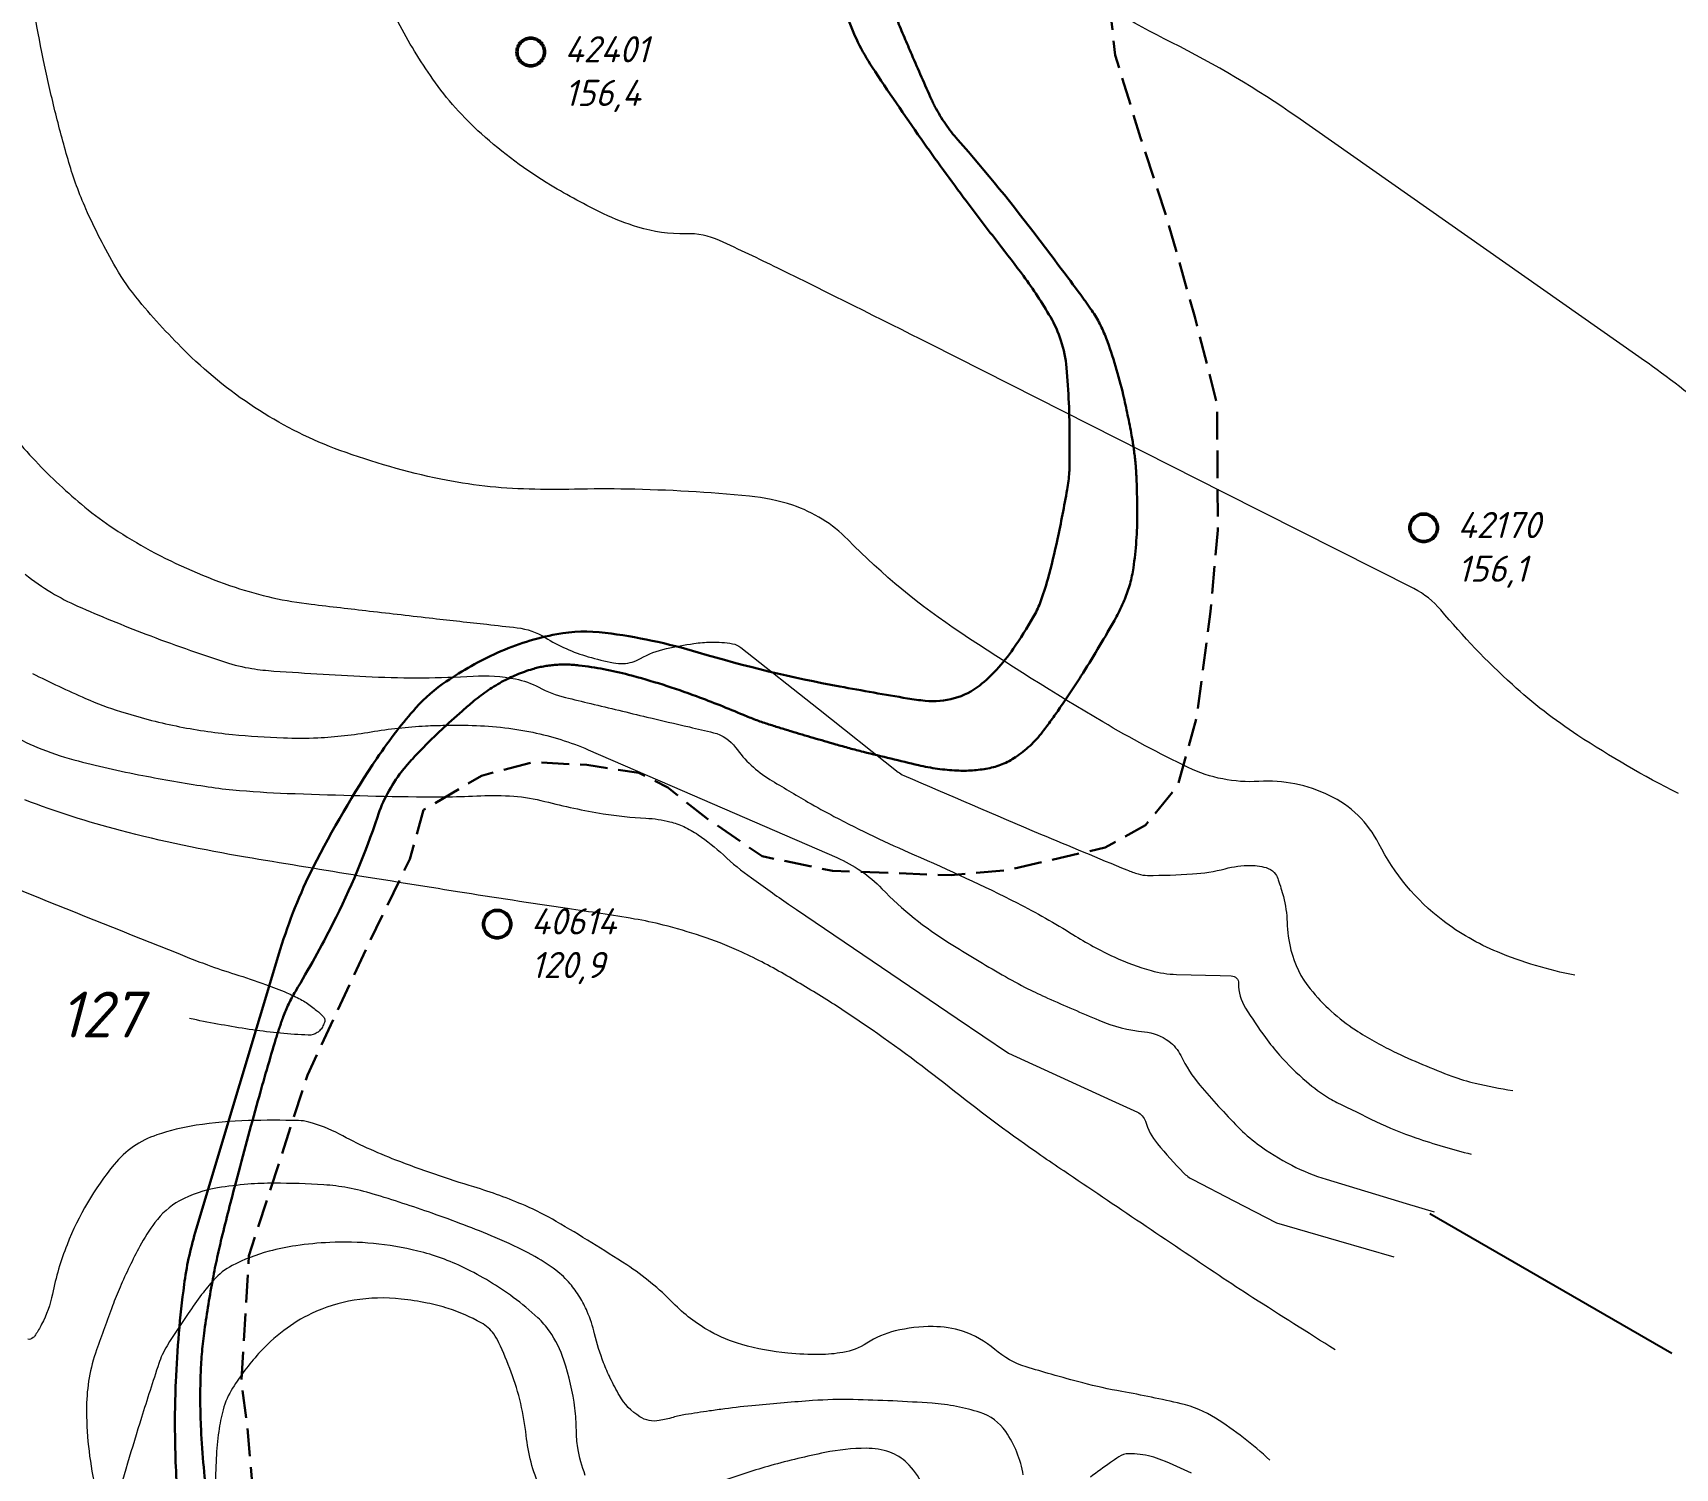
# Model space of a CAD drawing. Header units: millimetres. Extents: x -994 to -400, y 519 to 1360.
# Drawn here: x -644.2 to -554.9, y 856.4 to 934.5 of the extents above; entities that cross this region are included whole.
import ezdxf

# ---------------------------------------------------------------- set-up
doc = ezdxf.new("R2010")
doc.units = ezdxf.units.MM
for name, pattern in [('ACAD_ISO02W100', [15, 12, -3]), ('ACAD_ISO04W100', [30, 24, -3, 0, -3]), ('DASHED', [7, 5, -2, 0])]:
    doc.linetypes.add(name, pattern=pattern)
for name, color, linetype in [('Висоти', 2, 'Continuous'), ('Кривульки', 1, 'Continuous'), ('Пунктир', 210, 'ACAD_ISO02W100'), ('Свердловини', 4, 'Continuous')]:
    doc.layers.add(name, color=color, linetype=linetype)
doc.layers.add('Кривульки Товсты', color=70, linetype='Continuous', lineweight=30)
doc.styles.add('GOST-2.304_Type-B_italic', font='GOST Common Italic.ttf')

msp = doc.modelspace()

# ---------------------------------------------------------------- linework, layer by layer
at = {"layer": 'Кривульки', "linetype": 'ByBlock'}
msp.add_line((-555.037, 862.652), (-568.201, 870.252), dxfattribs=at)
at = {"layer": 'Кривульки', "lineweight": 20}
for points in [[(-560.313, 883.234, -0.050596), (-564.528, 884.5, -0.065002), (-567.502, 886.213, -0.112454), (-570.981, 890.391, 0.164619), (-573.675, 893.024, 0.127076), (-577.509, 893.781, -0.126767), (-581.353, 894.538, -0.021995), (-586.002, 897.021, -0.012714), (-593.726, 901.862, -0.052597), (-599.88, 906.946, 0.120226), (-602.88, 908.812, 0.05495), (-605.238, 909.307, 0.019856), (-611.879, 909.691, 0.009733), (-614.759, 909.686, -0.011367), (-617.225, 909.691, -0.04443), (-622.039, 910.238, -0.037731), (-627.523, 911.801, -0.053497), (-631.905, 913.971, -0.052366), (-635.817, 917.078, -0.024657), (-638.456, 919.937, -0.043531), (-639.718, 921.747, -0.025645), (-641.346, 924.944, -0.034189), (-642.272, 927.472, -0.009522), (-642.988, 930.123, -0.009615), (-643.597, 932.774, -0.012295), (-644.625, 938.367, -0.006183)], [(-552.948, 913.946, 0.019026), (-556.826, 916.892), (-568.381, 924.995), (-575.445, 929.949, 0.037505), (-582.258, 934.002, -0.041243), (-588.428, 937.735, -0.029662)], [(-554.677, 893.126, -0.028353), (-560.15, 896.288, -0.039752), (-563.714, 899.055, -0.033294), (-567.611, 903.118, 0.101524), (-569.071, 904.275), (-579.399, 909.496), (-595.416, 917.593, 0.002738), (-603.691, 921.719, 0.007217), (-606.861, 923.221, 0.114108), (-608.698, 923.595, -0.080907), (-611.303, 923.95, -0.038015), (-613.178, 924.683, -0.023394), (-616.053, 926.237, -0.047766), (-619.824, 929.03, -0.056309), (-622.466, 932.012, -0.033203), (-624.351, 935.111, -0.047984)], [(-646.475, 914.087, 0.031024), (-644.092, 911.224, 0.031484), (-641.41, 908.718, 0.02586), (-639.825, 907.546, 0.022088), (-637.848, 906.358, 0.043546), (-633.232, 904.353, 0.051577), (-629.082, 903.427, 0.000428), (-625.911, 903.058, 0.000393), (-622.457, 902.662, 0.000997), (-619.521, 902.334, -0.001775), (-617.873, 902.147, -0.110634), (-616.35, 901.614, 0.069005), (-614.006, 900.569, 0.022714), (-612.639, 900.24, 0.058914), (-612.096, 900.2, 0.118996), (-611.17, 900.468, -0.075124), (-609.757, 901.013, -0.01829), (-608.257, 901.289, -0.030133), (-607.334, 901.368, -0.051321), (-606.155, 901.276, -0.122928), (-605.699, 901.07), (-601.483, 897.733), (-597.14, 894.295, 0.064758), (-596.833, 894.111, 0.00285), (-589.392, 890.92, 0.002866), (-584.689, 888.966, 0.022297), (-584.072, 888.745, 0.074852), (-583.562, 888.668, 0.015736), (-581.119, 888.745, 0.048641), (-579.343, 889.032, -0.063042), (-577.965, 889.214, -0.087351), (-577.001, 889.05, -0.168082), (-576.597, 888.726, -0.056758), (-576.454, 888.429, -0.019431), (-576.174, 887.512, -0.056509), (-575.971, 886.114, 0.052348), (-575.765, 884.605, 0.110191), (-574.714, 882.484, 0.078018), (-572.249, 880.253, 0.033283), (-570.181, 879.088, 0.022853), (-567.001, 877.74, 0.031054), (-565.732, 877.357, 0.019838), (-563.695, 876.962)], [(-644.644, 905.056, 0.034181), (-643.224, 904.066, 0.031441), (-641.801, 903.329, 0.01253), (-638.085, 901.801, 0.012704), (-633.757, 900.273, 0.039371), (-632.315, 899.927, 0.022138), (-631.111, 899.791, 0.005012), (-625.769, 899.48, 0.027576), (-620.267, 899.518, -0.065913), (-617.962, 899.358, -0.071307), (-616.699, 898.906, 0.061571), (-615.249, 898.356, 0.000831), (-613.872, 898.021, 0.000374), (-610.814, 897.286, 0.003238), (-608.488, 896.745, -0.005787), (-607.188, 896.436, -0.176644), (-605.986, 895.622, 0.098879), (-604.123, 893.895, 0.006617), (-602.048, 892.66, 0.009882), (-600.633, 891.878, 0.019141), (-596.274, 889.794, -0.014923), (-590.662, 887.167, -0.023883), (-587.63, 885.45, 0.032497), (-585.38, 884.226, 0.040004), (-583.372, 883.486, 0.061622), (-581.995, 883.278), (-579.624, 883.214), (-579.009, 883.198, -0.41129), (-578.616, 882.787, 0.146419), (-578.24, 881.446, 0.01577), (-577.148, 879.837, 0.024957), (-576.378, 878.88, 0.032843), (-574.925, 877.449, 0.042863), (-573.658, 876.532, 0.019309), (-573.26, 876.314, 0.00371), (-571.145, 875.276, 0.029547), (-568.974, 874.385, 0.022004), (-565.953, 873.495)], [(-644.257, 899.664, 0.016122), (-641.366, 898.3, 0.025412), (-639.465, 897.589, 0.026251), (-636.434, 896.8, 0.026566), (-633.374, 896.341, 0.014261), (-630.6, 896.154, 0.021216), (-628.732, 896.161, 0.031365), (-625.822, 896.478, -0.030777), (-622.857, 896.806, -0.008643), (-621.786, 896.839, -0.007429), (-620.539, 896.838, -0.046402), (-617.027, 896.455, -0.051955), (-614.016, 895.506), (-608.89, 893.284), (-600.47, 889.635, -0.098277), (-598.023, 887.943, 0.061499), (-594.343, 884.979, 0.006975), (-591.479, 883.258, 0.01466), (-590.082, 882.499, 0.012869), (-589.011, 881.991, 0.005001), (-586.211, 880.783, 0.074028), (-583.741, 880.154, -0.133973), (-582.411, 879.641, -0.123523), (-581.761, 878.855, 0.065138), (-580.72, 877.248, 0.017479), (-578.647, 874.978, 0.038611), (-577.598, 874.06, 0.041502), (-575.718, 872.886, 0.04538), (-573.839, 872.125), (-569.49, 870.808), (-567.968, 870.346)], [(-645.581, 896.419, 0.02987), (-643.984, 895.635, 0.033979), (-641.998, 894.957, 0.018546), (-638.252, 894.104, 0.007333), (-634.88, 893.518, 0.016258), (-633.349, 893.326, 0.013671), (-630.391, 893.133, 0.005761), (-623.362, 892.948, 0.014866), (-619.86, 893.001, -0.029024), (-618.065, 892.977, -0.046434), (-616.37, 892.697, 0.024503), (-613.19, 892.026, 0.027001), (-610.866, 891.781, -0.047803), (-609.558, 891.588, -0.047749), (-608.812, 891.326, -0.04179), (-608.027, 890.88, -0.038385), (-606.655, 889.779, 0.034097), (-605.123, 888.526, 0.000933), (-603.104, 887.1, 0.00448), (-602.681, 886.808), (-593.926, 880.877), (-591.136, 878.987), (-585.503, 876.411), (-584.122, 875.779, -0.214599), (-583.688, 875.284, 0.097873), (-583.03, 874.055, 0.02324), (-581.613, 872.481, 0.079045), (-581.108, 872.11), (-578.866, 870.955), (-576.544, 869.759), (-573.181, 868.783), (-570.163, 867.908)], [(-573.364, 862.851, -0.002381), (-577.829, 865.675, -0.005699), (-579.674, 866.885, -0.0004), (-588.131, 872.579, -0.002716), (-589.371, 873.424, -0.016872), (-594.072, 876.909, 0.016541), (-598.865, 880.467, 0.010754), (-601.021, 881.892, 0.010256), (-603.343, 883.29, 0.022773), (-605.815, 884.564, 0.028882), (-607.858, 885.363, 0.016093), (-609.924, 885.963, 0.021651), (-611.49, 886.293, 0.004413), (-615.139, 886.863, -0.002696), (-621.115, 887.776, -0.00116), (-626.807, 888.691, -0.001126), (-632.666, 889.661, -0.021897), (-639.467, 891.11, -0.027839), (-644.678, 892.776, -0.012315)], [(-650.403, 890.135, 0.004892), (-643.968, 887.475, 0.000874), (-635.841, 884.224, 0.006388), (-634.724, 883.795, 0.013327), (-633.233, 883.291, -0.011951), (-631.57, 882.733, -0.01333), (-630.414, 882.278, -0.02005), (-629.666, 881.925, -0.031195), (-629.36, 881.74, -0.015803), (-628.792, 881.319, -0.041969), (-628.418, 880.969, -0.130726), (-628.342, 880.82, -0.125525), (-628.345, 880.718, -0.047494), (-628.444, 880.472, -0.057988), (-628.589, 880.255, -0.068929), (-628.754, 880.109, -0.159023), (-629.242, 879.973, -0.025883), (-632.266, 880.258, -0.014294), (-635.329, 880.798, 0.009291), (-635.706, 880.869, 0.003215)], [(-576.92, 856.844, 0.045712), (-579.868, 859.12, 0.08415), (-581.742, 859.908, 0.013631), (-584.966, 860.571, -0.020627), (-587.091, 861.04, -0.004793), (-588.807, 861.511, -0.005968), (-590.176, 861.918, -0.103153), (-591.882, 862.865, 0.100176), (-593.632, 863.85, 0.077077), (-595.242, 864.108, 0.060464), (-597.302, 863.87, 0.084562), (-598.844, 863.208, -0.101384), (-600.152, 862.699, -0.039186), (-601.4, 862.585, -0.028052), (-603.146, 862.66, -0.043683), (-605.657, 863.134, -0.059838), (-607.383, 863.851, -0.070929), (-609.384, 865.386, 0.054492), (-611.916, 867.465, 0.012614), (-615.745, 869.83, 0.029831), (-617.445, 870.69, 0.028931), (-620.226, 871.708, -0.019071), (-624.473, 873.168, -0.03068), (-627.552, 874.583, 0.057998), (-629.223, 875.243, 0.059189), (-629.775, 875.322, 0.01205), (-632.503, 875.321, 0.032772), (-635.347, 875.064, 0.042481), (-637.489, 874.54, 0.141038), (-639.804, 872.937, 0.07725), (-642.372, 868.564, 0.043674), (-643.171, 865.879, -0.070114), (-643.758, 864.231, -0.019997), (-644.091, 863.652, -0.070954), (-644.214, 863.507, -0.216928), (-644.515, 863.415, -0.14033)], [(-590.329, 856.032, 0.110694), (-591.288, 858.394, 0.164496), (-592.686, 859.431, 0.030544), (-593.962, 859.759, 0.029972), (-595.294, 859.934, 0.012059), (-599.586, 860.132, 0.023439), (-601.797, 860.077, 0.005417), (-604.903, 859.821, 0.010025), (-606.577, 859.63, 0.003097), (-607.404, 859.514, 0.001948), (-608.717, 859.316, 0.033751), (-609.391, 859.164, -0.030155), (-610.143, 858.99, -0.184735), (-611.203, 859.201, -0.122366), (-612.311, 860.357, -0.017725), (-612.809, 861.301, -0.020886), (-613.169, 862.133, -0.032213), (-613.662, 863.713, 0.041627), (-614.066, 864.929, 0.037042), (-614.473, 865.715, 0.036703), (-614.997, 866.44, 0.056247), (-615.768, 867.171, 0.038359), (-617.077, 868.011, 0.024469), (-619.075, 868.964, 0.014774), (-622.498, 870.276, 0.011024), (-625.712, 871.322, 0.026344), (-627.086, 871.659, 0.031041), (-628.398, 871.824, 0.015174), (-631.1, 871.912, 0.021076), (-632.531, 871.856, 0.018185), (-634.178, 871.66, 0.088019), (-636.25, 870.95, 0.108001), (-637.596, 869.767, 0.035166), (-638.41, 868.482, 0.021539), (-639.491, 866.249, 0.012343), (-639.902, 865.231, 0.005321), (-640.769, 862.839, 0.081655), (-641.311, 859.766, 0.058372), (-640.854, 855.44)], [(-614.168, 856.011, -0.052239), (-614.574, 857.508, -0.039139), (-614.654, 858.468, 0.031438), (-614.734, 859.663, 0.047321), (-615.33, 862.274, 0.071815), (-616.12, 863.858, 0.053139), (-616.75, 864.587, 0.029429), (-618.085, 865.698, 0.04593), (-620.752, 867.307, 0.0531), (-623.289, 868.219, 0.035436), (-625.701, 868.629, 0.036495), (-628.077, 868.687, 0.02389), (-629.919, 868.509, 0.02966), (-631.379, 868.207, 0.053889), (-633.39, 867.427, 0.092317), (-634.388, 866.648, 0.017756), (-635.047, 865.849, 0.014533), (-635.787, 864.822, 0.009294), (-636.927, 863.069, 0.034613), (-637.191, 862.573, 0.024994), (-637.376, 862.095, 0.004142), (-638.323, 859.155, 0.008536), (-639.791, 854.167, 0.042392)], [(-616.629, 855.341, -0.079279), (-617.385, 858.174, 0.065289), (-618.204, 861.632, 0.015897), (-618.871, 863.232, 0.050322), (-619.147, 863.707, 0.108799), (-619.828, 864.311, 0.05011), (-621.624, 865.09, 0.027382), (-622.778, 865.391, 0.022914), (-624.186, 865.609, 0.067464), (-626.748, 865.541, 0.070961), (-629.074, 864.814, 0.051024), (-630.575, 863.9, 0.04801), (-631.949, 862.635, 0.04179), (-633.36, 860.765, 0.076204), (-633.876, 859.582, 0.029003), (-634.117, 858.4, 0.023786), (-634.257, 856.936, 0.022294), (-634.268, 853.648, 0.036408)], [(-595.82, 855.531, 0.084141), (-596.66, 856.685, 0.109305), (-597.598, 857.268, 0.086097), (-598.878, 857.482, 0.049005), (-601.135, 857.248, 0.017154), (-604.065, 856.543, 0.018835), (-606.681, 855.712, 0.041792)], [(-581.17, 856.129, 0.011824), (-582.789, 856.841, 0.034003), (-583.373, 857.037, 0.06658), (-584.585, 857.185, 0.144705), (-585.131, 857.017, 0.008265), (-585.584, 856.706, 0.003368), (-586.677, 855.916, 0.005312)]]:
    msp.add_lwpolyline(points, format="xyb", dxfattribs=at)
at = {"layer": 'Кривульки Товсты', "lineweight": 30, "ltscale": 0.3}
msp.add_lwpolyline([(-636.228, 853.247, -0.016938), (-636.478, 857.236, -0.017519), (-636.454, 861.1, -0.022086), (-636.001, 866.392, -0.040607), (-635.396, 869.221), (-632.98, 877.262), (-630.766, 884.63, -0.044052), (-628.979, 889.106, -0.03087), (-625.507, 895.037, -0.016397), (-624.432, 896.529, -0.018518), (-623.39, 897.781, -0.061346), (-621.731, 899.227, -0.042398), (-618.957, 900.779, -0.060288), (-615.722, 901.797, -0.077846), (-613.09, 901.873, -0.040738), (-608.016, 900.802, 0.026642), (-600.313, 898.95, 0.004073), (-596.63, 898.3, 0.015719), (-595.669, 898.169, 0.095243), (-594.084, 898.307, 0.097553), (-592.699, 899.011, 0.041136), (-591.787, 899.857, 0.034891), (-590.874, 901.005, 0.018325), (-589.791, 902.715, 0.042504), (-589.416, 903.504, 0.022908), (-588.997, 904.799, 0.014), (-588.471, 906.962, 0.009094), (-587.943, 909.668, 0.026479), (-587.828, 910.608, 0.014372), (-587.816, 910.925, 0.002949), (-587.808, 912.47, 0.022015), (-587.979, 916.298, 0.05595), (-588.28, 917.779, 0.053527), (-588.852, 919.062, 0.028081), (-590.321, 921.294, 0.005855), (-591.68, 923.079, -0.004531), (-593.441, 925.382, -0.007886), (-595.893, 928.759, -0.006967), (-598.553, 932.662, -0.066311), (-599.916, 935.467, -0.058189)], format="xyb", dxfattribs=at)
at = {"layer": 'Кривульки Товсты', "linetype": 'ACAD_ISO04W100', "lineweight": 30, "ltscale": 0.3}
msp.add_lwpolyline([(-634.704, 854.404, -0.020856), (-635.079, 858.513, -0.020137), (-635.105, 861.457, -0.025824), (-634.915, 863.745, -0.012008), (-634.465, 866.559, -0.014159), (-633.959, 868.923, -0.004748), (-633.176, 872.006, -0.00332), (-631.985, 876.396, -0.005295), (-631.003, 879.783, -0.015014), (-630.609, 880.963, -0.046586), (-629.944, 882.353, 0.016962), (-627.901, 886.048, 0.038), (-625.484, 891.844, -0.085865), (-624.167, 894.31, -0.021917), (-623.581, 894.998, -0.011907), (-622.42, 896.187, -0.009411), (-621.491, 897.062, -0.007736), (-620.324, 898.086, -0.050013), (-618.721, 899.195, -0.05381), (-617.049, 899.897, -0.052732), (-615.839, 900.123, -0.048986), (-614.514, 900.099, -0.035156), (-611.815, 899.589, -0.024879), (-608.117, 898.419, -0.011243), (-605.558, 897.4, 0.022179), (-604.249, 896.912, 0.005327), (-602.979, 896.516, 0.002785), (-600.537, 895.799, 0.008315), (-599.033, 895.392, 0.004199), (-596.034, 894.663, 0.046022), (-593.947, 894.373, 0.057311), (-592.257, 894.489, 0.102029), (-590.754, 895.1, 0.082066), (-589.288, 896.475, 0.012287), (-588.337, 897.781, 0.009582), (-587.192, 899.508, 0.012408), (-585.417, 902.459, 0.030762), (-584.806, 903.708, 0.062346), (-584.339, 905.4, 0.036833), (-584.129, 908.356, 0.008798), (-584.167, 910.219, 0.016075), (-584.238, 911.237, 0.019561), (-584.434, 912.616, 0.012079), (-584.893, 914.824, 0.031774), (-585.821, 917.911, 0.060947), (-586.596, 919.407, 0.009555), (-587.202, 920.259, 0.002629), (-589.48, 923.301, 0.018237), (-593.891, 928.707, -0.05823), (-595.136, 930.51, -0.017119), (-595.323, 930.893, -0.00272), (-596.403, 933.347, -0.00527), (-597.193, 935.225, -0.009905)], format="xyb", dxfattribs=at)
at = {"layer": 'Пунктир', "linetype": 'DASHED', "lineweight": 30, "ltscale": 0.3, "flags": 128}
msp.add_lwpolyline([(-410.484, 1124.644), (-423.417, 1131.777), (-429.529, 1136.275), (-434.612, 1138.717), (-441.432, 1142.444), (-447.48, 1145.399), (-453.558, 1146.517), (-462.179, 1146.003), (-467.777, 1143.175), (-472.152, 1136.942), (-476.595, 1131.005), (-480.391, 1125.157), (-482.322, 1120.595), (-483.61, 1114.267), (-482.838, 1107.327), (-480.264, 1102.315), (-478.137, 1096.939), (-476.528, 1091.927), (-475.242, 1087.365), (-474.855, 1084.023), (-475.891, 1080.605), (-478.633, 1076.86), (-481.375, 1074.161), (-483.242, 1072.936), (-487.718, 1071.969), (-492.396, 1072.291), (-496.913, 1072.412), (-502.599, 1072.05), (-505.925, 1070.916), (-508.385, 1068.459), (-510.891, 1066.024), (-512.545, 1061.594), (-512.262, 1055.875), (-510.728, 1048.682), (-508.469, 1042.198), (-505.078, 1035.042), (-501.408, 1032.585), (-498.827, 1031.86), (-495.48, 1032.021), (-492.697, 1033.229), (-490.721, 1036.411), (-489.794, 1042.13), (-489.75, 1046.824), (-489.225, 1049.764), (-488.177, 1052.745), (-486.04, 1054.517), (-482.33, 1055.403), (-479.224, 1055.282), (-473.284, 1052.907), (-470.38, 1050.208), (-466.832, 1046.1), (-463.116, 1041.098), (-460.454, 1035.5), (-457.989, 1027.424), (-454.918, 1017.047), (-453.64, 1007.056), (-452.479, 1001.838), (-453.189, 995.975), (-456.87, 989.881), (-463.385, 987.24), (-468.739, 985.114), (-487.059, 983.825), (-499.121, 982.537), (-517.738, 981.25), (-529.736, 980.026), (-542.895, 979.832), (-553.167, 980.82), (-559.474, 980.214), (-564.488, 977.953), (-568.176, 975.352), (-571.936, 970.183), (-573.759, 966.931), (-576.508, 958.936), (-578.573, 955.357), (-583.222, 948.856), (-585.852, 943.754), (-586.094, 939.999), (-585.326, 933.317), (-583.949, 928.818), (-582.574, 924.619), (-580.995, 919.07), (-579.782, 914.289), (-579.742, 907.465), (-580.146, 903.023), (-580.873, 897.365), (-581.93, 893.55), (-583.677, 891.399), (-585.872, 890.181), (-591.162, 888.958), (-594.251, 888.674), (-600.712, 888.917), (-604.547, 889.705), (-607.586, 891.796), (-609.68, 893.454), (-611.245, 894.245), (-614.079, 894.678), (-616.965, 894.831), (-619.825, 894.092), (-622.974, 892.227), (-623.714, 889.549), (-625.554, 885.788), (-629.292, 877.789), (-632.477, 867.953), (-632.888, 861.039), (-632.606, 859.065), (-631.809, 850.046), (-630.833, 843.799), (-630.089, 841.466), (-627.111, 833), (-624.196, 826.358), (-622.755, 822.184), (-622.18, 818.083), (-620.986, 812.182), (-620.861, 808.652), (-621.651, 805.122)], dxfattribs=at)
at = {"layer": 'Свердловини', "linetype": 'DASHED', "lineweight": 50}
for centre in [(-617.139, 933.486), (-568.54, 907.588), (-618.964, 886.015)]:
    msp.add_circle(centre, 0.749, dxfattribs=at)

# ---------------------------------------------------------------- texts
at = {"layer": 'Висоти', "insert": (-642.786, 882.345), "char_height": 2.5, "attachment_point": 1, "style": 'GOST-2.304_Type-B_italic'}
msp.add_mtext_dynamic_manual_height_columns('{\\fGOST Common|b0|i1|c204|p34;127}', width=8.7959, gutter_width=12.5, heights=[0], dxfattribs=at)
at = {"layer": 'Свердловини', "linetype": 'DASHED', "char_height": 1.425, "attachment_point": 1, "style": 'GOST-2.304_Type-B_italic'}
for s, insert in [('{\\fGOST Common|b0|i1|c204|p34;42401\\P156,4}', (-615.293, 934.348)), ('{\\fGOST Common|b0|i1|c204|p34;42170\\P156,1}', (-566.694, 908.45)), ('{\\fGOST Common|b0|i1|c204|p34;40614\\P120,9}', (-617.118, 886.877))]:
    msp.add_mtext_dynamic_manual_height_columns(s, width=5.3259, gutter_width=12.5, heights=[0], dxfattribs=dict(at, insert=insert))

doc.saveas('drawing.dxf')
